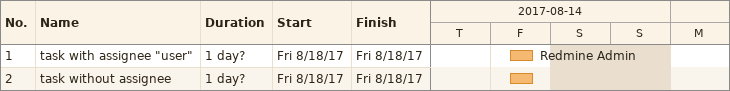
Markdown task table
| ID | Task | Duration | Start | Finish | Resources |
|---|---|---|---|---|---|
| 1 | task with assignee "user" | 1d? | 2017-08-18 | 2017-08-18 | Redmine Admin |
| 2 | task without assignee | 1d? | 2017-08-18 | 2017-08-18 |  |
